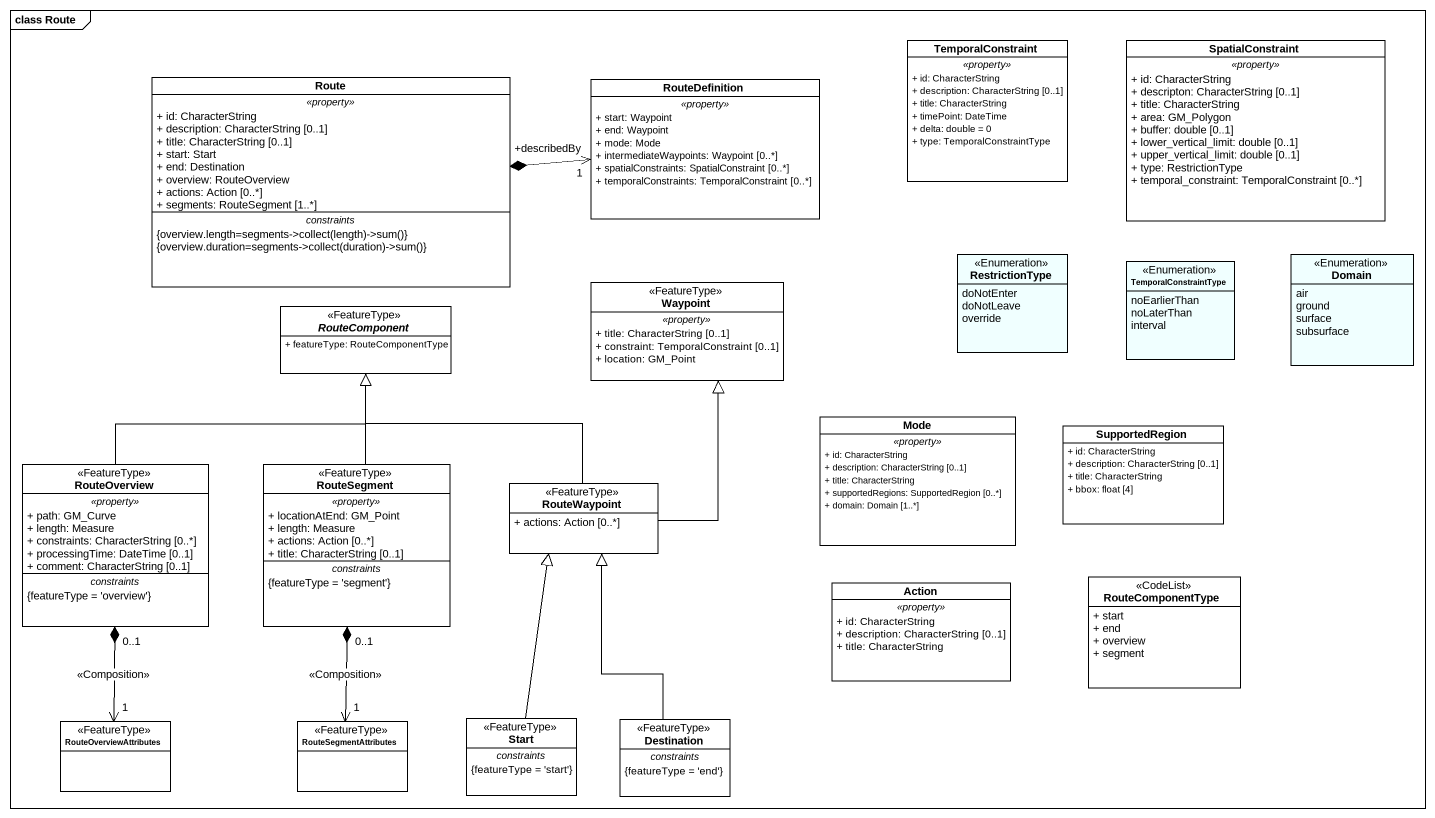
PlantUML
@startuml
mainframe class Route
hide circle
hide empty members
skinparam classAttributeIconSize 0
class TemporalConstraint #FFFFFF {
  .. <<property>> ..
  + id: CharacterString
  + description: CharacterString [0..1]
  + title: CharacterString
  + timePoint: DateTime
  + delta: double = 0
  + type: TemporalConstraintType
}
class SpatialConstraint #FFFFFF {
  .. <<property>> ..
  + id: CharacterString
  + descripton: CharacterString [0..1]
  + title: CharacterString
  + area: GM_Polygon
  + buffer: double [0..1]
  + lower_vertical_limit: double [0..1]
  + upper_vertical_limit: double [0..1]
  + type: RestrictionType
  + temporal_constraint: TemporalConstraint [0..*]
}
class Route #FFFFFF {
  .. <<property>> ..
  + id: CharacterString
  + description: CharacterString [0..1]
  + title: CharacterString [0..1]
  + start: Start
  + end: Destination
  + overview: RouteOverview
  + actions: Action [0..*]
  + segments: RouteSegment [1..*]
  -- constraints --
  {field} {overview.length=segments->collect(length)->sum()}
  {field} {overview.duration=segments->collect(duration)->sum()}
}
class RouteDefinition #FFFFFF {
  .. <<property>> ..
  + start: Waypoint
  + end: Waypoint
  + mode: Mode
  + intermediateWaypoints: Waypoint [0..*]
  + spatialConstraints: SpatialConstraint [0..*]
  + temporalConstraints: TemporalConstraint [0..*]
}
enum RestrictionType <<Enumeration>> #F0FFFF {
  doNotEnter
  doNotLeave
  override
}
enum TemporalConstraintType <<Enumeration>> #F0FFFF {
  noEarlierThan
  noLaterThan
  interval
}
enum Domain <<Enumeration>> #F0FFFF {
  air
  ground
  surface
  subsurface
}
abstract class RouteComponent <<FeatureType>> #FFFFFF {
  + featureType: RouteComponentType
}
class Waypoint <<FeatureType>> #FFFFFF {
  .. <<property>> ..
  + title: CharacterString [0..1]
  + constraint: TemporalConstraint [0..1]
  + location: GM_Point
}
class Mode #FFFFFF {
  .. <<property>> ..
  + id: CharacterString
  + description: CharacterString [0..1]
  + title: CharacterString
  + supportedRegions: SupportedRegion [0..*]
  + domain: Domain [1..*]
}
class SupportedRegion #FFFFFF {
  + id: CharacterString
  + description: CharacterString [0..1]
  + title: CharacterString
  + bbox: float [4]
}
class RouteOverview <<FeatureType>> #FFFFFF {
  .. <<property>> ..
  + path: GM_Curve
  + length: Measure
  + constraints: CharacterString [0..*]
  + processingTime: DateTime [0..1]
  + comment: CharacterString [0..1]
  -- constraints --
  {featureType = 'overview'}
}
class RouteSegment <<FeatureType>> #FFFFFF {
  .. <<property>> ..
  + locationAtEnd: GM_Point
  + length: Measure
  + actions: Action [0..*]
  + title: CharacterString [0..1]
  -- constraints --
  {featureType = 'segment'}
}
class RouteWaypoint <<FeatureType>> #FFFFFF {
  + actions: Action [0..*]
}
class "Action" as Action_ #FFFFFF {
  .. <<property>> ..
  + id: CharacterString
  + description: CharacterString [0..1]
  + title: CharacterString
}
class RouteComponentType <<CodeList>> #FFFFFF {
  + start
  + end
  + overview
  + segment
}
class RouteOverviewAttributes <<FeatureType>> #FFFFFF
class RouteSegmentAttributes <<FeatureType>> #FFFFFF
class "Start" as Start_ <<FeatureType>> #FFFFFF {
  -- constraints --
  {featureType = 'start'}
}
class Destination <<FeatureType>> #FFFFFF {
  -- constraints --
  {featureType = 'end'}
}
Route *-right-> "+describedBy\n1" RouteDefinition
RouteOverview -up-|> RouteComponent
RouteOverview "0..1" *--> "1" RouteOverviewAttributes : <<Composition>>
RouteSegment -up-|> RouteComponent
RouteSegment "0..1" *--> "1" RouteSegmentAttributes : <<Composition>>
RouteWaypoint -up-|> RouteComponent
RouteWaypoint -up-|> Waypoint
Start_ -up-|> RouteWaypoint
Destination -up-|> RouteWaypoint
@enduml
